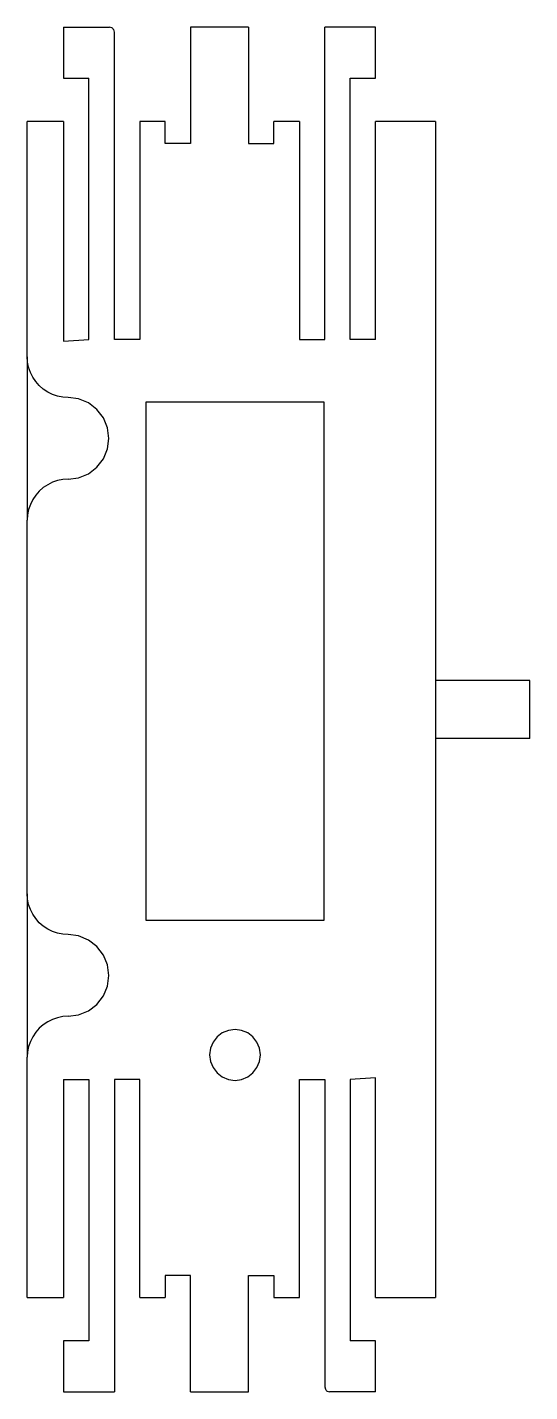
# Model space of a CAD drawing. Header units: metres. Extents: x -315 to -246, y 617 to 805.
import ezdxf

# ---------------------------------------------------------------- set-up
doc = ezdxf.new("R2010")
doc.units = ezdxf.units.M

msp = doc.modelspace()

# ---------------------------------------------------------------- linework, layer by layer
at = {"layer": 'plan'}
for p, q in [((-309.89, 804.53), (-303.55, 804.53)), ((-309.89, 804.53), (-309.89, 797.53)), ((-303.22, 804.44), (-303.55, 804.53)), ((-303.15, 804.39), (-303.22, 804.44)), ((-303.08, 804.33), (-303.15, 804.39)), ((-303.03, 804.27), (-303.08, 804.33)), ((-302.98, 804.2), (-303.03, 804.27)), ((-302.89, 803.87), (-302.98, 804.2)), ((-302.89, 761.53), (-302.89, 803.87)), ((-284.39, 804.53), (-292.39, 804.53)), ((-292.39, 804.53), (-292.39, 788.53)), ((-284.39, 804.53), (-284.39, 788.53)), ((-273.89, 761.53), (-273.89, 804.53)), ((-266.89, 804.53), (-273.89, 804.53)), ((-266.89, 797.53), (-266.89, 804.53)), ((-309.89, 797.53), (-306.39, 797.53)), ((-306.39, 761.53), (-306.39, 797.53)), ((-270.39, 797.53), (-266.89, 797.53)), ((-270.39, 761.53), (-270.39, 797.53)), ((-309.89, 791.53), (-314.89, 791.53)), ((-314.89, 759.14), (-314.89, 791.53)), ((-309.89, 791.53), (-309.89, 761.3)), ((-295.89, 791.53), (-299.39, 791.53)), ((-299.39, 791.53), (-299.39, 761.53)), ((-295.89, 788.53), (-295.89, 791.53)), ((-277.39, 791.53), (-280.89, 791.53)), ((-280.89, 788.53), (-280.89, 791.53)), ((-277.39, 791.53), (-277.39, 761.53)), ((-258.64, 791.53), (-266.89, 791.53)), ((-266.89, 761.53), (-266.89, 791.53)), ((-258.64, 791.53), (-258.64, 714.53)), ((-292.39, 788.53), (-295.89, 788.53)), ((-284.39, 788.53), (-280.89, 788.53)), ((-309.89, 761.3), (-306.39, 761.53)), ((-299.39, 761.53), (-302.89, 761.53)), ((-277.39, 761.53), (-273.89, 761.53)), ((-266.89, 761.53), (-270.39, 761.53)), ((-314.84, 758.4), (-314.89, 759.14)), ((-314.89, 759.14), (-314.89, 737.37)), ((-314.7, 757.68), (-314.84, 758.4)), ((-314.46, 756.98), (-314.7, 757.68)), ((-314.14, 756.32), (-314.46, 756.98)), ((-313.73, 755.71), (-314.14, 756.32)), ((-313.24, 755.16), (-313.73, 755.71)), ((-312.69, 754.67), (-313.24, 755.16)), ((-312.08, 754.26), (-312.69, 754.67)), ((-311.42, 753.94), (-312.08, 754.26)), ((-310.72, 753.7), (-311.42, 753.94)), ((-310, 753.56), (-310.72, 753.7)), ((-309.26, 753.51), (-310, 753.56)), ((-307.81, 753.32), (-309.26, 753.51)), ((-306.45, 752.76), (-307.81, 753.32)), ((-305.29, 751.86), (-306.45, 752.76)), ((-298.51, 752.94), (-274.01, 752.94)), ((-298.51, 681.44), (-298.51, 752.94)), ((-274.01, 752.94), (-274.01, 681.44)), ((-304.39, 750.7), (-305.29, 751.86)), ((-303.83, 749.34), (-304.39, 750.7)), ((-303.64, 747.88), (-303.83, 749.34)), ((-304.39, 745.07), (-303.83, 746.43)), ((-303.83, 746.43), (-303.64, 747.88)), ((-305.29, 743.91), (-304.39, 745.07)), ((-307.81, 742.45), (-306.45, 743.01)), ((-306.45, 743.01), (-305.29, 743.91)), ((-312.69, 741.1), (-313.24, 740.61)), ((-312.08, 741.5), (-312.69, 741.1)), ((-311.42, 741.83), (-312.08, 741.5)), ((-310.72, 742.07), (-311.42, 741.83)), ((-310, 742.21), (-310.72, 742.07)), ((-309.26, 742.26), (-310, 742.21)), ((-309.26, 742.26), (-307.81, 742.45)), ((-314.14, 739.45), (-314.46, 738.79)), ((-313.73, 740.06), (-314.14, 739.45)), ((-313.24, 740.61), (-313.73, 740.06)), ((-314.84, 737.37), (-314.89, 737.37)), ((-314.84, 737.37), (-314.89, 736.63)), ((-314.89, 737.37), (-314.89, 736.63)), ((-314.7, 738.09), (-314.84, 737.37)), ((-314.46, 738.79), (-314.7, 738.09)), ((-314.89, 685.13), (-314.89, 736.63)), ((-258.64, 714.53), (-258.64, 706.53)), ((-245.64, 714.53), (-258.64, 714.53)), ((-245.64, 706.53), (-245.64, 714.53)), ((-245.64, 706.53), (-258.64, 706.53)), ((-258.64, 706.53), (-258.64, 629.53)), ((-314.89, 685.13), (-314.89, 663.36)), ((-314.84, 684.4), (-314.89, 685.13)), ((-314.7, 683.68), (-314.84, 684.4)), ((-314.46, 682.98), (-314.7, 683.68)), ((-314.14, 682.32), (-314.46, 682.98)), ((-313.73, 681.71), (-314.14, 682.32)), ((-313.24, 681.15), (-313.73, 681.71)), ((-312.69, 680.67), (-313.24, 681.15)), ((-312.08, 680.26), (-312.69, 680.67)), ((-274.01, 681.44), (-298.51, 681.44)), ((-311.42, 679.94), (-312.08, 680.26)), ((-310.72, 679.7), (-311.42, 679.94)), ((-310, 679.56), (-310.72, 679.7)), ((-309.26, 679.51), (-310, 679.56)), ((-307.81, 679.32), (-309.26, 679.51)), ((-306.45, 678.75), (-307.81, 679.32)), ((-305.29, 677.86), (-306.45, 678.75)), ((-304.39, 676.69), (-305.29, 677.86)), ((-303.83, 675.34), (-304.39, 676.69)), ((-303.64, 673.88), (-303.83, 675.34)), ((-303.83, 672.42), (-303.64, 673.88)), ((-304.39, 671.07), (-303.83, 672.42)), ((-306.45, 669.01), (-305.29, 669.9)), ((-305.29, 669.9), (-304.39, 671.07)), ((-312.08, 667.5), (-312.69, 667.09)), ((-311.42, 667.83), (-312.08, 667.5)), ((-310.72, 668.06), (-311.42, 667.83)), ((-310, 668.21), (-310.72, 668.06)), ((-309.26, 668.25), (-310, 668.21)), ((-309.26, 668.25), (-307.81, 668.45)), ((-307.81, 668.45), (-306.45, 669.01)), ((-313.73, 666.05), (-314.14, 665.44)), ((-313.24, 666.61), (-313.73, 666.05)), ((-312.69, 667.09), (-313.24, 666.61)), ((-288.01, 665.96), (-288.73, 665.41)), ((-287.17, 666.31), (-288.01, 665.96)), ((-286.26, 666.43), (-287.17, 666.31)), ((-285.35, 666.31), (-286.26, 666.43)), ((-284.51, 665.96), (-285.35, 666.31)), ((-283.78, 665.41), (-284.51, 665.96)), ((-314.7, 664.08), (-314.84, 663.36)), ((-314.46, 664.78), (-314.7, 664.08)), ((-314.14, 665.44), (-314.46, 664.78)), ((-289.64, 663.84), (-289.76, 662.93)), ((-289.29, 664.68), (-289.64, 663.84)), ((-288.73, 665.41), (-289.29, 664.68)), ((-283.23, 664.68), (-283.78, 665.41)), ((-282.88, 663.84), (-283.23, 664.68)), ((-282.76, 662.93), (-282.88, 663.84)), ((-314.89, 663.36), (-314.89, 662.63)), ((-314.84, 663.36), (-314.89, 662.63)), ((-314.84, 663.36), (-314.89, 663.36)), ((-314.89, 629.53), (-314.89, 662.63)), ((-289.76, 662.93), (-289.64, 662.02)), ((-289.64, 662.02), (-289.29, 661.18)), ((-283.23, 661.18), (-282.88, 662.02)), ((-282.88, 662.02), (-282.76, 662.93)), ((-289.29, 661.18), (-288.73, 660.46)), ((-288.73, 660.46), (-288.01, 659.9)), ((-288.01, 659.9), (-287.17, 659.55)), ((-285.35, 659.55), (-284.51, 659.9)), ((-284.51, 659.9), (-283.78, 660.46)), ((-283.78, 660.46), (-283.23, 661.18)), ((-309.89, 659.53), (-306.39, 659.53)), ((-309.89, 659.53), (-309.89, 629.53)), ((-306.39, 659.53), (-306.39, 623.53)), ((-302.89, 659.53), (-302.89, 616.53)), ((-299.39, 659.53), (-302.89, 659.53)), ((-299.39, 629.53), (-299.39, 659.53)), ((-287.17, 659.55), (-286.26, 659.43)), ((-286.26, 659.43), (-285.35, 659.55)), ((-277.39, 629.53), (-277.39, 659.53)), ((-277.39, 659.53), (-273.89, 659.53)), ((-273.89, 659.53), (-273.89, 617.19)), ((-266.89, 659.76), (-270.39, 659.53)), ((-270.39, 659.53), (-270.39, 623.53)), ((-266.89, 629.53), (-266.89, 659.76)), ((-295.89, 632.53), (-295.89, 629.53)), ((-292.39, 632.53), (-295.89, 632.53)), ((-292.39, 616.53), (-292.39, 632.53)), ((-284.39, 616.53), (-284.39, 632.53)), ((-284.39, 632.53), (-280.89, 632.53)), ((-280.89, 632.53), (-280.89, 629.53)), ((-314.89, 629.53), (-309.89, 629.53)), ((-299.39, 629.53), (-295.89, 629.53)), ((-280.89, 629.53), (-277.39, 629.53)), ((-266.89, 629.53), (-258.64, 629.53)), ((-309.89, 623.53), (-309.89, 616.53)), ((-306.39, 623.53), (-309.89, 623.53)), ((-266.89, 623.53), (-270.39, 623.53)), ((-266.89, 616.53), (-266.89, 623.53)), ((-273.89, 617.19), (-273.8, 616.86)), ((-273.8, 616.86), (-273.75, 616.79)), ((-273.75, 616.79), (-273.7, 616.72)), ((-273.7, 616.72), (-273.63, 616.66)), ((-273.63, 616.66), (-273.56, 616.62)), ((-309.89, 616.53), (-302.89, 616.53)), ((-292.39, 616.53), (-284.39, 616.53)), ((-273.56, 616.62), (-273.23, 616.53)), ((-266.89, 616.53), (-273.23, 616.53))]:
    msp.add_line(p, q, dxfattribs=at)

doc.saveas('drawing.dxf')
